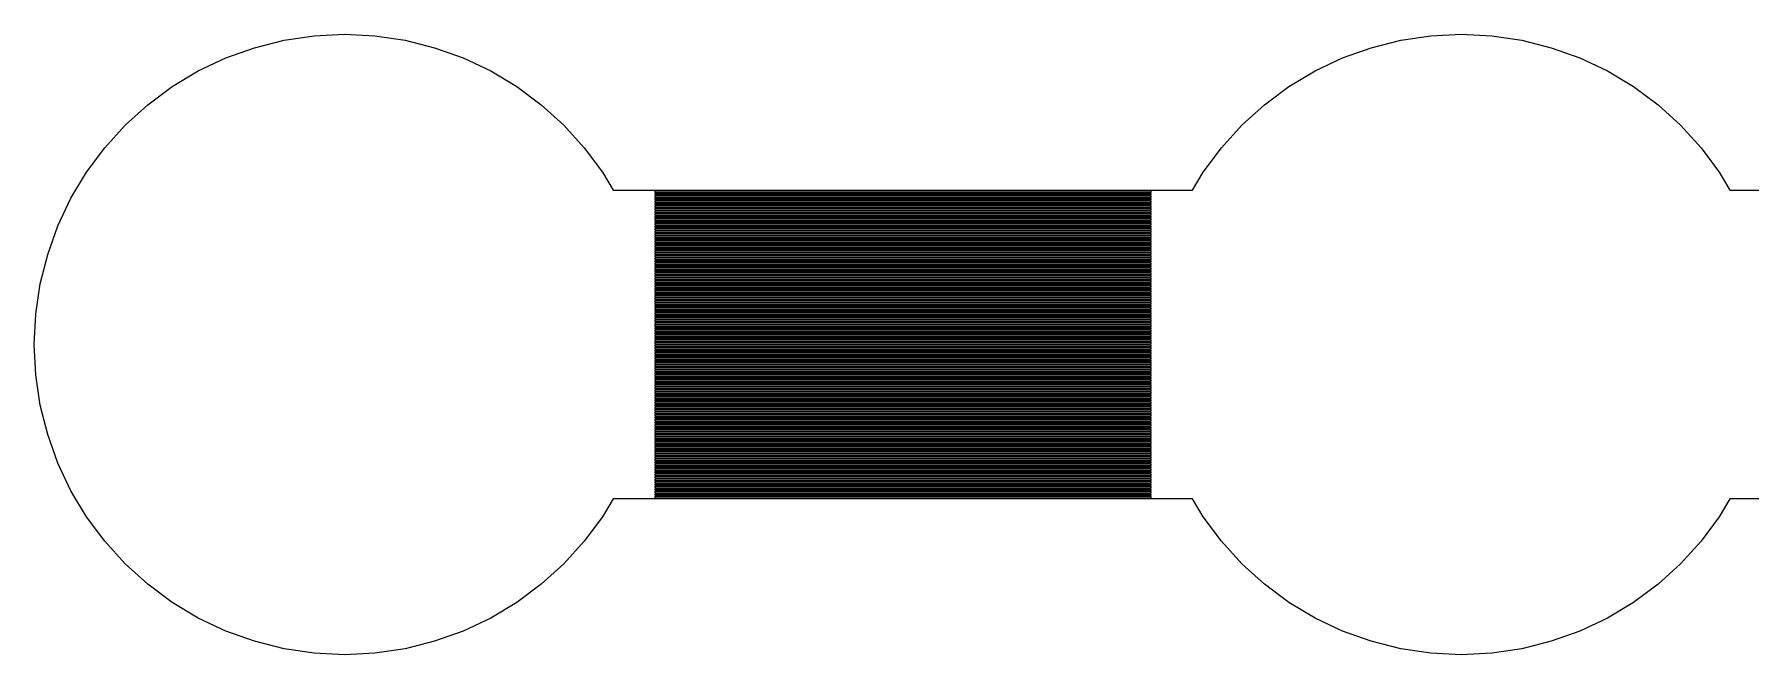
# Model space of a CAD drawing. Extents: x -16 to 132, y -40 to 113.
# Drawn here: x 84.88 to 99.02, y 48.06 to 53.18 of the extents above; entities that cross this region are included whole.
import ezdxf

# ---------------------------------------------------------------- set-up
doc = ezdxf.new("R2010")
doc.units = 0

msp = doc.modelspace()

# ---------------------------------------------------------------- linework, layer by layer
for p, q in [((86.454, 52.9806), (86.6902, 53.0651)), ((86.6902, 53.0651), (86.9335, 53.1261)), ((86.9335, 53.1261), (87.1817, 53.1629)), ((87.1817, 53.1629), (87.4323, 53.1752)), ((87.4323, 53.1752), (87.6829, 53.1629)), ((87.6829, 53.1629), (87.931, 53.1261)), ((87.931, 53.1261), (88.1744, 53.0651)), ((88.1744, 53.0651), (88.4106, 52.9806)), ((95.6574, 52.9806), (95.8936, 53.0651)), ((95.8936, 53.0651), (96.1369, 53.1261)), ((96.1369, 53.1261), (96.3851, 53.1629)), ((96.3851, 53.1629), (96.6357, 53.1752)), ((96.6357, 53.1752), (96.8863, 53.1629)), ((96.8863, 53.1629), (97.1344, 53.1261)), ((97.1344, 53.1261), (97.3778, 53.0651)), ((97.3778, 53.0651), (97.614, 52.9806)), ((86.2272, 52.8733), (86.454, 52.9806)), ((88.4106, 52.9806), (88.6374, 52.8733)), ((95.4306, 52.8733), (95.6574, 52.9806)), ((97.614, 52.9806), (97.8408, 52.8733)), ((86.012, 52.7443), (86.2272, 52.8733)), ((88.6374, 52.8733), (88.8526, 52.7443)), ((95.2154, 52.7443), (95.4306, 52.8733)), ((97.8408, 52.8733), (98.056, 52.7443)), ((85.8105, 52.5949), (86.012, 52.7443)), ((88.8526, 52.7443), (89.0541, 52.5949)), ((95.0139, 52.5949), (95.2154, 52.7443)), ((98.056, 52.7443), (98.2575, 52.5949)), ((85.6246, 52.4264), (85.8105, 52.5949)), ((89.0541, 52.5949), (89.24, 52.4264)), ((94.828, 52.4264), (95.0139, 52.5949)), ((98.2575, 52.5949), (98.4434, 52.4264)), ((85.4561, 52.2405), (85.6246, 52.4264)), ((89.24, 52.4264), (89.4085, 52.2405)), ((94.6595, 52.2405), (94.828, 52.4264)), ((98.4434, 52.4264), (98.6119, 52.2405)), ((85.3067, 52.039), (85.4561, 52.2405)), ((89.4085, 52.2405), (89.5579, 52.039)), ((94.51, 52.039), (94.6595, 52.2405)), ((98.6119, 52.2405), (98.7613, 52.039)), ((85.1777, 51.8238), (85.3067, 52.039)), ((89.5579, 52.039), (89.6461, 51.8918)), ((94.4218, 51.8918), (94.51, 52.039)), ((98.7613, 52.039), (98.8495, 51.8918)), ((85.0704, 51.597), (85.1777, 51.8238)), ((89.6461, 51.8918), (94.4218, 51.8918)), ((94.0792, 51.8816), (89.9888, 51.8816)), ((89.9888, 51.8816), (89.9888, 51.8714)), ((89.9888, 51.8714), (94.0792, 51.8714)), ((94.0792, 51.8611), (89.9888, 51.8611)), ((89.9888, 51.8611), (89.9888, 51.8509)), ((89.9888, 51.8509), (94.0792, 51.8509)), ((94.0792, 51.8407), (89.9888, 51.8407)), ((89.9888, 51.8407), (89.9888, 51.8305)), ((89.9888, 51.8305), (94.0792, 51.8305)), ((94.0792, 51.8202), (89.9888, 51.8202)), ((89.9888, 51.8202), (89.9888, 51.81)), ((89.9888, 51.81), (94.0792, 51.81)), ((94.0792, 51.7998), (89.9888, 51.7998)), ((89.9888, 51.7998), (89.9888, 51.7896)), ((89.9888, 51.7896), (94.0792, 51.7896)), ((94.0792, 51.7793), (89.9888, 51.7793)), ((89.9888, 51.7793), (89.9888, 51.7691)), ((94.0792, 51.8714), (94.0792, 51.8816)), ((94.0792, 51.8509), (94.0792, 51.8611)), ((94.0792, 51.8305), (94.0792, 51.8407)), ((94.0792, 51.81), (94.0792, 51.8202)), ((94.0792, 51.7896), (94.0792, 51.7998)), ((94.0792, 51.7691), (94.0792, 51.7793)), ((98.8495, 51.8918), (103.625, 51.8918)), ((89.9888, 51.7691), (94.0792, 51.7691)), ((94.0792, 51.7589), (89.9888, 51.7589)), ((89.9888, 51.7589), (89.9888, 51.7487)), ((89.9888, 51.7487), (94.0792, 51.7487)), ((94.0792, 51.7384), (89.9888, 51.7384)), ((89.9888, 51.7384), (89.9888, 51.7282)), ((89.9888, 51.7282), (94.0792, 51.7282)), ((94.0792, 51.718), (89.9888, 51.718)), ((89.9888, 51.718), (89.9888, 51.7077)), ((89.9888, 51.7077), (94.0792, 51.7077)), ((94.0792, 51.6975), (89.9888, 51.6975)), ((89.9888, 51.6975), (89.9888, 51.6873)), ((89.9888, 51.6873), (94.0792, 51.6873)), ((94.0792, 51.6771), (89.9888, 51.6771)), ((89.9888, 51.6771), (89.9888, 51.6669)), ((89.9888, 51.6669), (94.0792, 51.6669)), ((94.0792, 51.6566), (89.9888, 51.6566)), ((89.9888, 51.6566), (89.9888, 51.6464)), ((89.9888, 51.6464), (94.0792, 51.6464)), ((94.0792, 51.6362), (89.9888, 51.6362)), ((89.9888, 51.6362), (89.9888, 51.6259)), ((94.0792, 51.7487), (94.0792, 51.7589)), ((94.0792, 51.7282), (94.0792, 51.7384)), ((94.0792, 51.7077), (94.0792, 51.718)), ((94.0792, 51.6873), (94.0792, 51.6975)), ((94.0792, 51.6669), (94.0792, 51.6771)), ((94.0792, 51.6464), (94.0792, 51.6566)), ((94.0792, 51.6259), (94.0792, 51.6362)), ((84.9859, 51.3608), (85.0704, 51.597)), ((89.9888, 51.6259), (94.0792, 51.6259)), ((94.0792, 51.6157), (89.9888, 51.6157)), ((89.9888, 51.6157), (89.9888, 51.6055)), ((89.9888, 51.6055), (94.0792, 51.6055)), ((94.0792, 51.5953), (89.9888, 51.5953)), ((89.9888, 51.5953), (89.9888, 51.585)), ((89.9888, 51.585), (94.0792, 51.585)), ((94.0792, 51.5748), (89.9888, 51.5748)), ((89.9888, 51.5748), (89.9888, 51.5646)), ((89.9888, 51.5646), (94.0792, 51.5646)), ((94.0792, 51.5544), (89.9888, 51.5544)), ((89.9888, 51.5544), (89.9888, 51.5441)), ((89.9888, 51.5441), (94.0792, 51.5441)), ((94.0792, 51.5339), (89.9888, 51.5339)), ((89.9888, 51.5339), (89.9888, 51.5237)), ((89.9888, 51.5237), (94.0792, 51.5237)), ((94.0792, 51.5135), (89.9888, 51.5135)), ((89.9888, 51.5135), (89.9888, 51.5032)), ((89.9888, 51.5032), (94.0792, 51.5032)), ((94.0792, 51.493), (89.9888, 51.493)), ((89.9888, 51.493), (89.9888, 51.4828)), ((94.0792, 51.6055), (94.0792, 51.6157)), ((94.0792, 51.585), (94.0792, 51.5953)), ((94.0792, 51.5646), (94.0792, 51.5748)), ((94.0792, 51.5441), (94.0792, 51.5544)), ((94.0792, 51.5237), (94.0792, 51.5339)), ((94.0792, 51.5032), (94.0792, 51.5135)), ((94.0792, 51.4828), (94.0792, 51.493)), ((84.9249, 51.1174), (84.9859, 51.3608)), ((89.9888, 51.4828), (94.0792, 51.4828)), ((94.0792, 51.4725), (89.9888, 51.4725)), ((89.9888, 51.4725), (89.9888, 51.4623)), ((89.9888, 51.4623), (94.0792, 51.4623)), ((94.0792, 51.4521), (89.9888, 51.4521)), ((89.9888, 51.4521), (89.9888, 51.4419)), ((89.9888, 51.4419), (94.0792, 51.4419)), ((94.0792, 51.4317), (89.9888, 51.4317)), ((89.9888, 51.4317), (89.9888, 51.4214)), ((89.9888, 51.4214), (94.0792, 51.4214)), ((94.0792, 51.4112), (89.9888, 51.4112)), ((89.9888, 51.4112), (89.9888, 51.401)), ((89.9888, 51.401), (94.0792, 51.401)), ((94.0792, 51.3907), (89.9888, 51.3907)), ((89.9888, 51.3907), (89.9888, 51.3805)), ((89.9888, 51.3805), (94.0792, 51.3805)), ((94.0792, 51.3703), (89.9888, 51.3703)), ((89.9888, 51.3703), (89.9888, 51.3601)), ((89.9888, 51.3601), (94.0792, 51.3601)), ((94.0792, 51.3499), (89.9888, 51.3499)), ((89.9888, 51.3499), (89.9888, 51.3396)), ((94.0792, 51.4623), (94.0792, 51.4725)), ((94.0792, 51.4419), (94.0792, 51.4521)), ((94.0792, 51.4214), (94.0792, 51.4317)), ((94.0792, 51.401), (94.0792, 51.4112)), ((94.0792, 51.3805), (94.0792, 51.3907)), ((94.0792, 51.3601), (94.0792, 51.3703)), ((94.0792, 51.3396), (94.0792, 51.3499)), ((89.9888, 51.3396), (94.0792, 51.3396)), ((94.0792, 51.3294), (89.9888, 51.3294)), ((89.9888, 51.3294), (89.9888, 51.3192)), ((89.9888, 51.3192), (94.0792, 51.3192)), ((94.0792, 51.3089), (89.9888, 51.3089)), ((89.9888, 51.3089), (89.9888, 51.2987)), ((89.9888, 51.2987), (94.0792, 51.2987)), ((94.0792, 51.2885), (89.9888, 51.2885)), ((89.9888, 51.2885), (89.9888, 51.2783)), ((89.9888, 51.2783), (94.0792, 51.2783)), ((94.0792, 51.268), (89.9888, 51.268)), ((89.9888, 51.268), (89.9888, 51.2578)), ((89.9888, 51.2578), (94.0792, 51.2578)), ((94.0792, 51.2476), (89.9888, 51.2476)), ((89.9888, 51.2476), (89.9888, 51.2374)), ((89.9888, 51.2374), (94.0792, 51.2374)), ((94.0792, 51.2271), (89.9888, 51.2271)), ((89.9888, 51.2271), (89.9888, 51.2169)), ((89.9888, 51.2169), (94.0792, 51.2169)), ((94.0792, 51.2067), (89.9888, 51.2067)), ((89.9888, 51.2067), (89.9888, 51.1964)), ((94.0792, 51.3192), (94.0792, 51.3294)), ((94.0792, 51.2987), (94.0792, 51.3089)), ((94.0792, 51.2783), (94.0792, 51.2885)), ((94.0792, 51.2578), (94.0792, 51.268)), ((94.0792, 51.2374), (94.0792, 51.2476)), ((94.0792, 51.2169), (94.0792, 51.2271)), ((94.0792, 51.1964), (94.0792, 51.2067)), ((84.8881, 50.8693), (84.9249, 51.1174)), ((89.9888, 51.1964), (94.0792, 51.1964)), ((94.0792, 51.1862), (89.9888, 51.1862)), ((89.9888, 51.1862), (89.9888, 51.176)), ((89.9888, 51.176), (94.0792, 51.176)), ((94.0792, 51.1658), (89.9888, 51.1658)), ((89.9888, 51.1658), (89.9888, 51.1555)), ((89.9888, 51.1555), (94.0792, 51.1555)), ((94.0792, 51.1453), (89.9888, 51.1453)), ((89.9888, 51.1453), (89.9888, 51.1351)), ((89.9888, 51.1351), (94.0792, 51.1351)), ((94.0792, 51.1249), (89.9888, 51.1249)), ((89.9888, 51.1249), (89.9888, 51.1146)), ((89.9888, 51.1146), (94.0792, 51.1146)), ((94.0792, 51.1044), (89.9888, 51.1044)), ((89.9888, 51.1044), (89.9888, 51.0942)), ((89.9888, 51.0942), (94.0792, 51.0942)), ((94.0792, 51.084), (89.9888, 51.084)), ((89.9888, 51.084), (89.9888, 51.0737)), ((89.9888, 51.0737), (94.0792, 51.0737)), ((94.0792, 51.176), (94.0792, 51.1862)), ((94.0792, 51.1555), (94.0792, 51.1658)), ((94.0792, 51.1351), (94.0792, 51.1453)), ((94.0792, 51.1146), (94.0792, 51.1249)), ((94.0792, 51.0942), (94.0792, 51.1044)), ((94.0792, 51.0737), (94.0792, 51.084)), ((94.0792, 51.0635), (89.9888, 51.0635)), ((89.9888, 51.0635), (89.9888, 51.0533)), ((89.9888, 51.0533), (94.0792, 51.0533)), ((94.0792, 51.0431), (89.9888, 51.0431)), ((89.9888, 51.0431), (89.9888, 51.0328)), ((89.9888, 51.0328), (94.0792, 51.0328)), ((94.0792, 51.0226), (89.9888, 51.0226)), ((89.9888, 51.0226), (89.9888, 51.0124)), ((89.9888, 51.0124), (94.0792, 51.0124)), ((94.0792, 51.0022), (89.9888, 51.0022)), ((89.9888, 51.0022), (89.9888, 50.9919)), ((89.9888, 50.9919), (94.0792, 50.9919)), ((94.0792, 50.9817), (89.9888, 50.9817)), ((89.9888, 50.9817), (89.9888, 50.9715)), ((89.9888, 50.9715), (94.0792, 50.9715)), ((94.0792, 50.9613), (89.9888, 50.9613)), ((89.9888, 50.9613), (89.9888, 50.951)), ((89.9888, 50.951), (94.0792, 50.951)), ((94.0792, 50.9408), (89.9888, 50.9408)), ((89.9888, 50.9408), (89.9888, 50.9306)), ((89.9888, 50.9306), (94.0792, 50.9306)), ((94.0792, 51.0533), (94.0792, 51.0635)), ((94.0792, 51.0328), (94.0792, 51.0431)), ((94.0792, 51.0124), (94.0792, 51.0226)), ((94.0792, 50.9919), (94.0792, 51.0022)), ((94.0792, 50.9715), (94.0792, 50.9817)), ((94.0792, 50.951), (94.0792, 50.9613)), ((94.0792, 50.9306), (94.0792, 50.9408)), ((84.8758, 50.6187), (84.8881, 50.8693)), ((94.0792, 50.9204), (89.9888, 50.9204)), ((89.9888, 50.9204), (89.9888, 50.9101)), ((89.9888, 50.9101), (94.0792, 50.9101)), ((94.0792, 50.8999), (89.9888, 50.8999)), ((89.9888, 50.8999), (89.9888, 50.8897)), ((89.9888, 50.8897), (94.0792, 50.8897)), ((94.0792, 50.8794), (89.9888, 50.8794)), ((89.9888, 50.8794), (89.9888, 50.8692)), ((89.9888, 50.8692), (94.0792, 50.8692)), ((94.0792, 50.859), (89.9888, 50.859)), ((89.9888, 50.859), (89.9888, 50.8488)), ((89.9888, 50.8488), (94.0792, 50.8488)), ((94.0792, 50.8385), (89.9888, 50.8385)), ((89.9888, 50.8385), (89.9888, 50.8283)), ((89.9888, 50.8283), (94.0792, 50.8283)), ((94.0792, 50.8181), (89.9888, 50.8181)), ((89.9888, 50.8181), (89.9888, 50.8079)), ((89.9888, 50.8079), (94.0792, 50.8079)), ((94.0792, 50.7976), (89.9888, 50.7976)), ((89.9888, 50.7976), (89.9888, 50.7874)), ((89.9888, 50.7874), (94.0792, 50.7874)), ((94.0792, 50.9101), (94.0792, 50.9204)), ((94.0792, 50.8897), (94.0792, 50.8999)), ((94.0792, 50.8692), (94.0792, 50.8794)), ((94.0792, 50.8488), (94.0792, 50.859)), ((94.0792, 50.8283), (94.0792, 50.8385)), ((94.0792, 50.8079), (94.0792, 50.8181)), ((94.0792, 50.7874), (94.0792, 50.7976)), ((94.0792, 50.7772), (89.9888, 50.7772)), ((89.9888, 50.7772), (89.9888, 50.767)), ((89.9888, 50.767), (94.0792, 50.767)), ((94.0792, 50.7567), (89.9888, 50.7567)), ((89.9888, 50.7567), (89.9888, 50.7465)), ((89.9888, 50.7465), (94.0792, 50.7465)), ((94.0792, 50.7363), (89.9888, 50.7363)), ((89.9888, 50.7363), (89.9888, 50.7261)), ((89.9888, 50.7261), (94.0792, 50.7261)), ((94.0792, 50.7158), (89.9888, 50.7158)), ((89.9888, 50.7158), (89.9888, 50.7056)), ((89.9888, 50.7056), (94.0792, 50.7056)), ((94.0792, 50.6954), (89.9888, 50.6954)), ((89.9888, 50.6954), (89.9888, 50.6852)), ((89.9888, 50.6852), (94.0792, 50.6852)), ((94.0792, 50.6749), (89.9888, 50.6749)), ((89.9888, 50.6749), (89.9888, 50.6647)), ((89.9888, 50.6647), (94.0792, 50.6647)), ((94.0792, 50.6545), (89.9888, 50.6545)), ((89.9888, 50.6545), (89.9888, 50.6443)), ((89.9888, 50.6443), (94.0792, 50.6443)), ((94.0792, 50.767), (94.0792, 50.7772)), ((94.0792, 50.7465), (94.0792, 50.7567)), ((94.0792, 50.7261), (94.0792, 50.7363)), ((94.0792, 50.7056), (94.0792, 50.7158)), ((94.0792, 50.6852), (94.0792, 50.6954)), ((94.0792, 50.6647), (94.0792, 50.6749)), ((94.0792, 50.6443), (94.0792, 50.6545)), ((84.8881, 50.3681), (84.8758, 50.6187)), ((94.0792, 50.634), (89.9888, 50.634)), ((89.9888, 50.634), (89.9888, 50.6238)), ((89.9888, 50.6238), (94.0792, 50.6238)), ((94.0792, 50.6136), (89.9888, 50.6136)), ((89.9888, 50.6136), (89.9888, 50.6033)), ((89.9888, 50.6033), (94.0792, 50.6033)), ((94.0792, 50.5931), (89.9888, 50.5931)), ((89.9888, 50.5931), (89.9888, 50.5829)), ((89.9888, 50.5829), (94.0792, 50.5829)), ((94.0792, 50.5727), (89.9888, 50.5727)), ((89.9888, 50.5727), (89.9888, 50.5625)), ((89.9888, 50.5625), (94.0792, 50.5625)), ((94.0792, 50.5522), (89.9888, 50.5522)), ((89.9888, 50.5522), (89.9888, 50.542)), ((89.9888, 50.542), (94.0792, 50.542)), ((94.0792, 50.5318), (89.9888, 50.5318)), ((89.9888, 50.5318), (89.9888, 50.5216)), ((89.9888, 50.5216), (94.0792, 50.5216)), ((94.0792, 50.5113), (89.9888, 50.5113)), ((89.9888, 50.5113), (89.9888, 50.5011)), ((89.9888, 50.5011), (94.0792, 50.5011)), ((94.0792, 50.6238), (94.0792, 50.634)), ((94.0792, 50.6033), (94.0792, 50.6136)), ((94.0792, 50.5829), (94.0792, 50.5931)), ((94.0792, 50.5625), (94.0792, 50.5727)), ((94.0792, 50.542), (94.0792, 50.5522)), ((94.0792, 50.5216), (94.0792, 50.5318)), ((94.0792, 50.5011), (94.0792, 50.5113)), ((84.9249, 50.1199), (84.8881, 50.3681)), ((94.0792, 50.4909), (89.9888, 50.4909)), ((89.9888, 50.4909), (89.9888, 50.4807)), ((89.9888, 50.4807), (94.0792, 50.4807)), ((94.0792, 50.4704), (89.9888, 50.4704)), ((89.9888, 50.4704), (89.9888, 50.4602)), ((89.9888, 50.4602), (94.0792, 50.4602)), ((94.0792, 50.45), (89.9888, 50.45)), ((89.9888, 50.45), (89.9888, 50.4397)), ((89.9888, 50.4397), (94.0792, 50.4397)), ((94.0792, 50.4295), (89.9888, 50.4295)), ((89.9888, 50.4295), (89.9888, 50.4193)), ((89.9888, 50.4193), (94.0792, 50.4193)), ((94.0792, 50.4091), (89.9888, 50.4091)), ((89.9888, 50.4091), (89.9888, 50.3988)), ((89.9888, 50.3988), (94.0792, 50.3988)), ((94.0792, 50.3886), (89.9888, 50.3886)), ((89.9888, 50.3886), (89.9888, 50.3784)), ((89.9888, 50.3784), (94.0792, 50.3784)), ((94.0792, 50.3682), (89.9888, 50.3682)), ((89.9888, 50.3682), (89.9888, 50.3579)), ((89.9888, 50.3579), (94.0792, 50.3579)), ((94.0792, 50.4807), (94.0792, 50.4909)), ((94.0792, 50.4602), (94.0792, 50.4704)), ((94.0792, 50.4397), (94.0792, 50.45)), ((94.0792, 50.4193), (94.0792, 50.4295)), ((94.0792, 50.3988), (94.0792, 50.4091)), ((94.0792, 50.3784), (94.0792, 50.3886)), ((94.0792, 50.3579), (94.0792, 50.3682)), ((94.0792, 50.3477), (89.9888, 50.3477)), ((89.9888, 50.3477), (89.9888, 50.3375)), ((89.9888, 50.3375), (94.0792, 50.3375)), ((94.0792, 50.3273), (89.9888, 50.3273)), ((89.9888, 50.3273), (89.9888, 50.317)), ((89.9888, 50.317), (94.0792, 50.317)), ((94.0792, 50.3068), (89.9888, 50.3068)), ((89.9888, 50.3068), (89.9888, 50.2966)), ((89.9888, 50.2966), (94.0792, 50.2966)), ((94.0792, 50.2863), (89.9888, 50.2863)), ((89.9888, 50.2863), (89.9888, 50.2761)), ((89.9888, 50.2761), (94.0792, 50.2761)), ((94.0792, 50.2659), (89.9888, 50.2659)), ((89.9888, 50.2659), (89.9888, 50.2557)), ((89.9888, 50.2557), (94.0792, 50.2557)), ((94.0792, 50.2455), (89.9888, 50.2455)), ((89.9888, 50.2455), (89.9888, 50.2352)), ((89.9888, 50.2352), (94.0792, 50.2352)), ((94.0792, 50.225), (89.9888, 50.225)), ((89.9888, 50.225), (89.9888, 50.2148)), ((94.0792, 50.3375), (94.0792, 50.3477)), ((94.0792, 50.317), (94.0792, 50.3273)), ((94.0792, 50.2966), (94.0792, 50.3068)), ((94.0792, 50.2761), (94.0792, 50.2863)), ((94.0792, 50.2557), (94.0792, 50.2659)), ((94.0792, 50.2352), (94.0792, 50.2455)), ((94.0792, 50.2148), (94.0792, 50.225)), ((84.9859, 49.8766), (84.9249, 50.1199)), ((89.9888, 50.2148), (94.0792, 50.2148)), ((94.0792, 50.2045), (89.9888, 50.2045)), ((89.9888, 50.2045), (89.9888, 50.1943)), ((89.9888, 50.1943), (94.0792, 50.1943)), ((94.0792, 50.1841), (89.9888, 50.1841)), ((89.9888, 50.1841), (89.9888, 50.1739)), ((89.9888, 50.1739), (94.0792, 50.1739)), ((94.0792, 50.1637), (89.9888, 50.1637)), ((89.9888, 50.1637), (89.9888, 50.1534)), ((89.9888, 50.1534), (94.0792, 50.1534)), ((94.0792, 50.1432), (89.9888, 50.1432)), ((89.9888, 50.1432), (89.9888, 50.133)), ((89.9888, 50.133), (94.0792, 50.133)), ((94.0792, 50.1227), (89.9888, 50.1227)), ((89.9888, 50.1227), (89.9888, 50.1125)), ((89.9888, 50.1125), (94.0792, 50.1125)), ((94.0792, 50.1023), (89.9888, 50.1023)), ((89.9888, 50.1023), (89.9888, 50.0921)), ((89.9888, 50.0921), (94.0792, 50.0921)), ((94.0792, 50.0818), (89.9888, 50.0818)), ((89.9888, 50.0818), (89.9888, 50.0716)), ((94.0792, 50.1943), (94.0792, 50.2045)), ((94.0792, 50.1739), (94.0792, 50.1841)), ((94.0792, 50.1534), (94.0792, 50.1637)), ((94.0792, 50.133), (94.0792, 50.1432)), ((94.0792, 50.1125), (94.0792, 50.1227)), ((94.0792, 50.0921), (94.0792, 50.1023)), ((94.0792, 50.0716), (94.0792, 50.0818)), ((89.9888, 50.0716), (94.0792, 50.0716)), ((94.0792, 50.0614), (89.9888, 50.0614)), ((89.9888, 50.0614), (89.9888, 50.0512)), ((89.9888, 50.0512), (94.0792, 50.0512)), ((94.0792, 50.0409), (89.9888, 50.0409)), ((89.9888, 50.0409), (89.9888, 50.0307)), ((89.9888, 50.0307), (94.0792, 50.0307)), ((94.0792, 50.0205), (89.9888, 50.0205)), ((89.9888, 50.0205), (89.9888, 50.0103)), ((89.9888, 50.0103), (94.0792, 50.0103)), ((94.0792, 50), (89.9888, 50)), ((89.9888, 50), (89.9888, 49.9898)), ((89.9888, 49.9898), (94.0792, 49.9898)), ((94.0792, 49.9796), (89.9888, 49.9796)), ((89.9888, 49.9796), (89.9888, 49.9693)), ((89.9888, 49.9693), (94.0792, 49.9693)), ((94.0792, 49.9591), (89.9888, 49.9591)), ((89.9888, 49.9591), (89.9888, 49.9489)), ((89.9888, 49.9489), (94.0792, 49.9489)), ((94.0792, 49.9387), (89.9888, 49.9387)), ((89.9888, 49.9387), (89.9888, 49.9285)), ((94.0792, 50.0512), (94.0792, 50.0614)), ((94.0792, 50.0307), (94.0792, 50.0409)), ((94.0792, 50.0103), (94.0792, 50.0205)), ((94.0792, 49.9898), (94.0792, 50)), ((94.0792, 49.9693), (94.0792, 49.9796)), ((94.0792, 49.9489), (94.0792, 49.9591)), ((94.0792, 49.9285), (94.0792, 49.9387)), ((85.0704, 49.6404), (84.9859, 49.8766)), ((89.9888, 49.9285), (94.0792, 49.9285)), ((94.0792, 49.9182), (89.9888, 49.9182)), ((89.9888, 49.9182), (89.9888, 49.908)), ((89.9888, 49.908), (94.0792, 49.908)), ((94.0792, 49.8978), (89.9888, 49.8978)), ((89.9888, 49.8978), (89.9888, 49.8875)), ((89.9888, 49.8875), (94.0792, 49.8875)), ((94.0792, 49.8773), (89.9888, 49.8773)), ((89.9888, 49.8773), (89.9888, 49.8671)), ((89.9888, 49.8671), (94.0792, 49.8671)), ((94.0792, 49.8569), (89.9888, 49.8569)), ((89.9888, 49.8569), (89.9888, 49.8466)), ((89.9888, 49.8466), (94.0792, 49.8466)), ((94.0792, 49.8364), (89.9888, 49.8364)), ((89.9888, 49.8364), (89.9888, 49.8262)), ((89.9888, 49.8262), (94.0792, 49.8262)), ((94.0792, 49.816), (89.9888, 49.816)), ((89.9888, 49.816), (89.9888, 49.8057)), ((89.9888, 49.8057), (94.0792, 49.8057)), ((94.0792, 49.7955), (89.9888, 49.7955)), ((89.9888, 49.7955), (89.9888, 49.7853)), ((94.0792, 49.908), (94.0792, 49.9182)), ((94.0792, 49.8875), (94.0792, 49.8978)), ((94.0792, 49.8671), (94.0792, 49.8773)), ((94.0792, 49.8466), (94.0792, 49.8569)), ((94.0792, 49.8262), (94.0792, 49.8364)), ((94.0792, 49.8057), (94.0792, 49.816)), ((94.0792, 49.7853), (94.0792, 49.7955)), ((89.9888, 49.7853), (94.0792, 49.7853)), ((94.0792, 49.7751), (89.9888, 49.7751)), ((89.9888, 49.7751), (89.9888, 49.7648)), ((89.9888, 49.7648), (94.0792, 49.7648)), ((94.0792, 49.7546), (89.9888, 49.7546)), ((89.9888, 49.7546), (89.9888, 49.7444)), ((89.9888, 49.7444), (94.0792, 49.7444)), ((94.0792, 49.7341), (89.9888, 49.7341)), ((89.9888, 49.7341), (89.9888, 49.7239)), ((89.9888, 49.7239), (94.0792, 49.7239)), ((94.0792, 49.7137), (89.9888, 49.7137)), ((89.9888, 49.7137), (89.9888, 49.7035)), ((89.9888, 49.7035), (94.0792, 49.7035)), ((94.0792, 49.6932), (89.9888, 49.6932)), ((89.9888, 49.6932), (89.9888, 49.683)), ((89.9888, 49.683), (94.0792, 49.683)), ((94.0792, 49.6728), (89.9888, 49.6728)), ((89.9888, 49.6728), (89.9888, 49.6626)), ((89.9888, 49.6626), (94.0792, 49.6626)), ((94.0792, 49.6523), (89.9888, 49.6523)), ((89.9888, 49.6523), (89.9888, 49.6421)), ((94.0792, 49.7648), (94.0792, 49.7751)), ((94.0792, 49.7444), (94.0792, 49.7546)), ((94.0792, 49.7239), (94.0792, 49.7341)), ((94.0792, 49.7035), (94.0792, 49.7137)), ((94.0792, 49.683), (94.0792, 49.6932)), ((94.0792, 49.6626), (94.0792, 49.6728)), ((94.0792, 49.6421), (94.0792, 49.6523)), ((85.1777, 49.4136), (85.0704, 49.6404)), ((89.9888, 49.6421), (94.0792, 49.6421)), ((94.0792, 49.6319), (89.9888, 49.6319)), ((89.9888, 49.6319), (89.9888, 49.6217)), ((89.9888, 49.6217), (94.0792, 49.6217)), ((94.0792, 49.6115), (89.9888, 49.6115)), ((89.9888, 49.6115), (89.9888, 49.6012)), ((89.9888, 49.6012), (94.0792, 49.6012)), ((94.0792, 49.591), (89.9888, 49.591)), ((89.9888, 49.591), (89.9888, 49.5807)), ((89.9888, 49.5807), (94.0792, 49.5807)), ((94.0792, 49.5705), (89.9888, 49.5705)), ((89.9888, 49.5705), (89.9888, 49.5603)), ((89.9888, 49.5603), (94.0792, 49.5603)), ((94.0792, 49.5501), (89.9888, 49.5501)), ((89.9888, 49.5501), (89.9888, 49.5399)), ((89.9888, 49.5399), (94.0792, 49.5399)), ((94.0792, 49.5296), (89.9888, 49.5296)), ((89.9888, 49.5296), (89.9888, 49.5194)), ((89.9888, 49.5194), (94.0792, 49.5194)), ((94.0792, 49.5092), (89.9888, 49.5092)), ((89.9888, 49.5092), (89.9888, 49.499)), ((94.0792, 49.6217), (94.0792, 49.6319)), ((94.0792, 49.6012), (94.0792, 49.6115)), ((94.0792, 49.5807), (94.0792, 49.591)), ((94.0792, 49.5603), (94.0792, 49.5705)), ((94.0792, 49.5399), (94.0792, 49.5501)), ((94.0792, 49.5194), (94.0792, 49.5296)), ((94.0792, 49.499), (94.0792, 49.5092)), ((85.3067, 49.1984), (85.1777, 49.4136)), ((89.9888, 49.499), (94.0792, 49.499)), ((94.0792, 49.4887), (89.9888, 49.4887)), ((89.9888, 49.4887), (89.9888, 49.4785)), ((89.9888, 49.4785), (94.0792, 49.4785)), ((94.0792, 49.4683), (89.9888, 49.4683)), ((89.9888, 49.4683), (89.9888, 49.4581)), ((89.9888, 49.4581), (94.0792, 49.4581)), ((94.0792, 49.4478), (89.9888, 49.4478)), ((89.9888, 49.4478), (89.9888, 49.4376)), ((89.9888, 49.4376), (94.0792, 49.4376)), ((94.0792, 49.4274), (89.9888, 49.4274)), ((89.9888, 49.4274), (89.9888, 49.4171)), ((89.9888, 49.4171), (94.0792, 49.4171)), ((94.0792, 49.4069), (89.9888, 49.4069)), ((89.9888, 49.4069), (89.9888, 49.3967)), ((89.9888, 49.3967), (94.0792, 49.3967)), ((94.0792, 49.3865), (89.9888, 49.3865)), ((89.9888, 49.3865), (89.9888, 49.3762)), ((89.9888, 49.3762), (94.0792, 49.3762)), ((94.0792, 49.4785), (94.0792, 49.4887)), ((94.0792, 49.4581), (94.0792, 49.4683)), ((94.0792, 49.4376), (94.0792, 49.4478)), ((94.0792, 49.4171), (94.0792, 49.4274)), ((94.0792, 49.3967), (94.0792, 49.4069)), ((94.0792, 49.3762), (94.0792, 49.3865)), ((89.6461, 49.3456), (89.5579, 49.1984)), ((94.4218, 49.3456), (89.6461, 49.3456)), ((94.0792, 49.366), (89.9888, 49.366)), ((89.9888, 49.366), (89.9888, 49.3558)), ((89.9888, 49.3558), (94.0792, 49.3558)), ((94.0792, 49.3558), (94.0792, 49.366)), ((94.51, 49.1984), (94.4218, 49.3456)), ((98.8495, 49.3456), (98.7613, 49.1984)), ((103.625, 49.3456), (98.8495, 49.3456)), ((85.4561, 48.9969), (85.3067, 49.1984)), ((89.5579, 49.1984), (89.4085, 48.9969)), ((94.6595, 48.9969), (94.51, 49.1984)), ((98.7613, 49.1984), (98.6119, 48.9969)), ((85.6246, 48.811), (85.4561, 48.9969)), ((89.4085, 48.9969), (89.24, 48.811)), ((94.828, 48.811), (94.6595, 48.9969)), ((98.6119, 48.9969), (98.4434, 48.811)), ((85.8105, 48.6425), (85.6246, 48.811)), ((89.24, 48.811), (89.0541, 48.6425)), ((95.0139, 48.6425), (94.828, 48.811)), ((98.4434, 48.811), (98.2575, 48.6425)), ((86.012, 48.4931), (85.8105, 48.6425)), ((89.0541, 48.6425), (88.8526, 48.4931)), ((95.2154, 48.4931), (95.0139, 48.6425)), ((98.2575, 48.6425), (98.056, 48.4931)), ((86.2272, 48.3641), (86.012, 48.4931)), ((88.8526, 48.4931), (88.6374, 48.3641)), ((95.4306, 48.3641), (95.2154, 48.4931)), ((98.056, 48.4931), (97.8408, 48.3641)), ((86.454, 48.2568), (86.2272, 48.3641)), ((86.6902, 48.1723), (86.454, 48.2568)), ((88.4106, 48.2568), (88.1744, 48.1723)), ((88.6374, 48.3641), (88.4106, 48.2568)), ((95.6574, 48.2568), (95.4306, 48.3641)), ((95.8936, 48.1723), (95.6574, 48.2568)), ((97.614, 48.2568), (97.3778, 48.1723)), ((97.8408, 48.3641), (97.614, 48.2568)), ((86.9335, 48.1113), (86.6902, 48.1723)), ((87.1817, 48.0745), (86.9335, 48.1113)), ((87.931, 48.1113), (87.6829, 48.0745)), ((88.1744, 48.1723), (87.931, 48.1113)), ((96.1369, 48.1113), (95.8936, 48.1723)), ((96.3851, 48.0745), (96.1369, 48.1113)), ((97.1344, 48.1113), (96.8863, 48.0745)), ((97.3778, 48.1723), (97.1344, 48.1113)), ((87.4323, 48.0622), (87.1817, 48.0745)), ((87.6829, 48.0745), (87.4323, 48.0622)), ((96.6357, 48.0622), (96.3851, 48.0745)), ((96.8863, 48.0745), (96.6357, 48.0622))]:
    msp.add_line(p, q)

doc.saveas('drawing.dxf')
